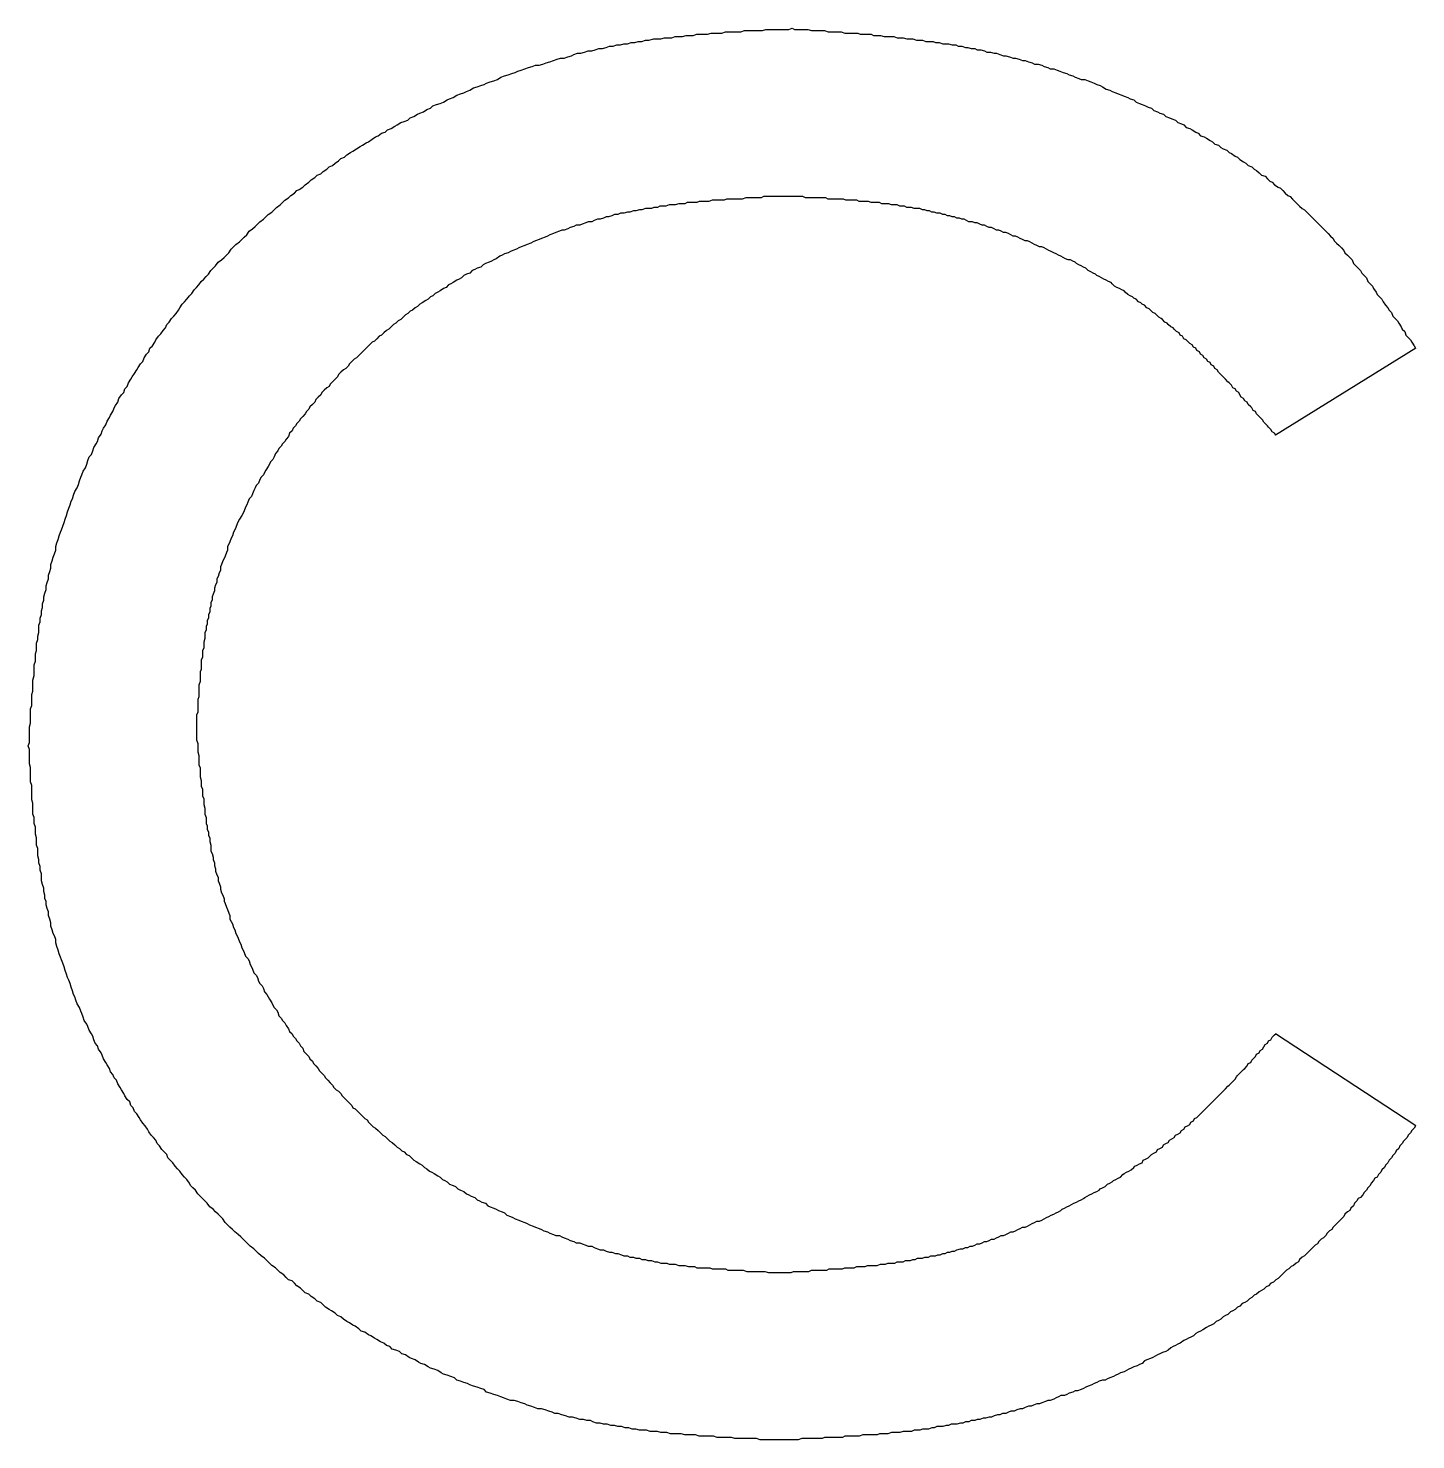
# Model space of a CAD drawing. Extents: x 50 to 797, y -88 to 551.
# Drawn here: x 158.62 to 159.782, y 537.193 to 538.375 of the extents above; entities that cross this region are included whole.
import ezdxf

# ---------------------------------------------------------------- set-up
doc = ezdxf.new("R2010")
doc.units = 0
doc.layers.get('0').update_dxf_attribs({"linetype": 'CONTINUOUS'})

msp = doc.modelspace()

# ---------------------------------------------------------------- linework, layer by layer
at = {"color": 7, "linetype": 'CONTINUOUS'}
for p, q in [((159.7823, 538.107), (159.6649, 538.0341)), ((159.6649, 537.5333), (159.7823, 537.4563))]:
    msp.add_line(p, q, dxfattribs=at)
at = {"color": 7}
for points in [[(158.62, 537.774, 0), (158.621, 537.777, 0), (158.621, 537.78, 0), (158.621, 537.784, 0), (158.621, 537.787, 0), (158.621, 537.79, 0), (158.622, 537.793, 0), (158.622, 537.796, 0), (158.622, 537.799, 0), (158.622, 537.802, 0), (158.622, 537.805, 0), (158.623, 537.808, 0), (158.623, 537.811, 0), (158.623, 537.814, 0), (158.623, 537.817, 0), (158.624, 537.82, 0), (158.624, 537.823, 0), (158.624, 537.826, 0), (158.624, 537.829, 0), (158.625, 537.833, 0), (158.625, 537.836, 0), (158.625, 537.839, 0), (158.625, 537.842, 0), (158.626, 537.845, 0), (158.626, 537.848, 0), (158.626, 537.851, 0), (158.627, 537.854, 0), (158.627, 537.857, 0), (158.627, 537.86, 0), (158.628, 537.863, 0), (158.628, 537.866, 0), (158.629, 537.869, 0), (158.629, 537.872, 0), (158.629, 537.875, 0), (158.63, 537.878, 0), (158.63, 537.881, 0), (158.631, 537.884, 0), (158.631, 537.887, 0), (158.632, 537.89, 0), (158.632, 537.893, 0), (158.633, 537.896, 0), (158.633, 537.899, 0), (158.634, 537.902, 0), (158.635, 537.905, 0), (158.635, 537.908, 0), (158.636, 537.911, 0), (158.637, 537.914, 0), (158.637, 537.917, 0), (158.638, 537.92, 0), (158.639, 537.923, 0), (158.639, 537.926, 0), (158.64, 537.929, 0), (158.641, 537.932, 0), (158.642, 537.935, 0), (158.643, 537.938, 0), (158.643, 537.941, 0), (158.644, 537.944, 0), (158.645, 537.947, 0), (158.646, 537.95, 0), (158.647, 537.953, 0), (158.648, 537.955, 0), (158.649, 537.958, 0), (158.65, 537.961, 0), (158.651, 537.964, 0), (158.652, 537.967, 0), (158.653, 537.97, 0), (158.654, 537.973, 0), (158.655, 537.976, 0), (158.656, 537.979, 0), (158.657, 537.981, 0), (158.658, 537.984, 0), (158.659, 537.987, 0), (158.661, 537.99, 0), (158.662, 537.993, 0), (158.663, 537.996, 0), (158.664, 537.999, 0), (158.665, 538.001, 0), (158.666, 538.004, 0), (158.668, 538.007, 0), (158.669, 538.01, 0), (158.67, 538.013, 0), (158.671, 538.016, 0), (158.673, 538.018, 0), (158.674, 538.021, 0), (158.675, 538.024, 0), (158.677, 538.027, 0), (158.678, 538.029, 0), (158.679, 538.032, 0), (158.681, 538.035, 0), (158.682, 538.038, 0), (158.683, 538.04, 0), (158.685, 538.043, 0), (158.686, 538.046, 0), (158.688, 538.049, 0), (158.689, 538.051, 0), (158.691, 538.054, 0), (158.692, 538.057, 0), (158.693, 538.059, 0), (158.695, 538.062, 0), (158.696, 538.065, 0), (158.698, 538.068, 0), (158.7, 538.07, 0), (158.701, 538.073, 0), (158.703, 538.075, 0), (158.704, 538.078, 0), (158.706, 538.081, 0), (158.707, 538.083, 0), (158.709, 538.086, 0), (158.711, 538.089, 0), (158.712, 538.091, 0), (158.714, 538.094, 0), (158.716, 538.096, 0), (158.717, 538.099, 0), (158.719, 538.102, 0), (158.721, 538.104, 0), (158.722, 538.107, 0), (158.724, 538.109, 0), (158.726, 538.112, 0), (158.727, 538.114, 0), (158.729, 538.117, 0), (158.731, 538.119, 0), (158.733, 538.122, 0), (158.735, 538.124, 0), (158.736, 538.127, 0), (158.738, 538.129, 0), (158.74, 538.132, 0), (158.742, 538.134, 0), (158.744, 538.136, 0), (158.746, 538.139, 0), (158.747, 538.141, 0), (158.749, 538.144, 0), (158.751, 538.146, 0), (158.753, 538.148, 0), (158.755, 538.151, 0), (158.757, 538.153, 0), (158.759, 538.156, 0), (158.761, 538.158, 0), (158.763, 538.16, 0), (158.765, 538.163, 0), (158.767, 538.165, 0), (158.769, 538.167, 0), (158.771, 538.169, 0), (158.773, 538.172, 0), (158.775, 538.174, 0), (158.777, 538.176, 0), (158.779, 538.179, 0), (158.782, 538.181, 0), (158.784, 538.183, 0), (158.786, 538.185, 0), (158.788, 538.187, 0), (158.79, 538.19, 0), (158.792, 538.192, 0), (158.794, 538.194, 0), (158.797, 538.196, 0), (158.799, 538.198, 0), (158.801, 538.2, 0), (158.803, 538.202, 0), (158.805, 538.205, 0), (158.808, 538.207, 0), (158.81, 538.209, 0), (158.812, 538.211, 0), (158.814, 538.213, 0), (158.817, 538.215, 0), (158.819, 538.217, 0), (158.821, 538.219, 0), (158.824, 538.221, 0), (158.826, 538.223, 0), (158.828, 538.225, 0), (158.831, 538.227, 0), (158.833, 538.229, 0), (158.835, 538.231, 0), (158.838, 538.233, 0), (158.84, 538.235, 0), (158.843, 538.237, 0), (158.845, 538.239, 0), (158.847, 538.24, 0), (158.85, 538.242, 0), (158.852, 538.244, 0), (158.855, 538.246, 0), (158.857, 538.248, 0), (158.86, 538.25, 0), (158.862, 538.252, 0), (158.865, 538.253, 0), (158.867, 538.255, 0), (158.87, 538.257, 0), (158.872, 538.259, 0), (158.875, 538.26, 0), (158.877, 538.262, 0), (158.88, 538.264, 0), (158.882, 538.266, 0), (158.885, 538.267, 0), (158.887, 538.269, 0), (158.89, 538.271, 0), (158.892, 538.272, 0), (158.895, 538.274, 0), (158.898, 538.276, 0), (158.9, 538.277, 0), (158.903, 538.279, 0), (158.905, 538.28, 0), (158.908, 538.282, 0), (158.911, 538.284, 0), (158.913, 538.285, 0), (158.916, 538.287, 0), (158.919, 538.288, 0), (158.921, 538.29, 0), (158.924, 538.291, 0), (158.927, 538.293, 0), (158.929, 538.294, 0), (158.932, 538.296, 0), (158.935, 538.297, 0), (158.938, 538.298, 0), (158.94, 538.3, 0), (158.943, 538.301, 0), (158.946, 538.303, 0), (158.948, 538.304, 0), (158.951, 538.305, 0), (158.954, 538.307, 0), (158.957, 538.308, 0), (158.959, 538.31, 0), (158.962, 538.311, 0), (158.965, 538.312, 0), (158.968, 538.313, 0), (158.971, 538.315, 0), (158.973, 538.316, 0), (158.976, 538.317, 0), (158.979, 538.319, 0), (158.982, 538.32, 0), (158.985, 538.321, 0), (158.987, 538.322, 0), (158.99, 538.323, 0), (158.993, 538.325, 0), (158.996, 538.326, 0), (158.999, 538.327, 0), (159.002, 538.328, 0), (159.004, 538.329, 0), (159.007, 538.33, 0), (159.01, 538.331, 0), (159.013, 538.332, 0), (159.016, 538.334, 0), (159.019, 538.335, 0), (159.022, 538.336, 0), (159.025, 538.337, 0), (159.028, 538.338, 0), (159.03, 538.339, 0), (159.033, 538.34, 0), (159.036, 538.341, 0), (159.039, 538.342, 0), (159.042, 538.343, 0), (159.045, 538.344, 0), (159.048, 538.344, 0), (159.051, 538.345, 0), (159.054, 538.346, 0), (159.057, 538.347, 0), (159.06, 538.348, 0), (159.063, 538.349, 0), (159.066, 538.35, 0), (159.069, 538.35, 0), (159.072, 538.351, 0), (159.075, 538.352, 0), (159.077, 538.353, 0), (159.08, 538.354, 0), (159.083, 538.354, 0), (159.086, 538.355, 0), (159.089, 538.356, 0), (159.092, 538.356, 0), (159.095, 538.357, 0), (159.098, 538.358, 0), (159.101, 538.358, 0), (159.104, 538.359, 0), (159.107, 538.36, 0), (159.11, 538.36, 0), (159.113, 538.361, 0), (159.116, 538.361, 0), (159.119, 538.362, 0), (159.122, 538.362, 0), (159.125, 538.363, 0), (159.128, 538.363, 0), (159.131, 538.364, 0), (159.134, 538.364, 0), (159.137, 538.365, 0), (159.14, 538.365, 0), (159.144, 538.366, 0), (159.147, 538.366, 0), (159.15, 538.366, 0), (159.153, 538.367, 0), (159.156, 538.367, 0), (159.159, 538.367, 0), (159.162, 538.368, 0), (159.165, 538.368, 0), (159.168, 538.368, 0), (159.171, 538.369, 0), (159.174, 538.369, 0), (159.177, 538.369, 0), (159.18, 538.37, 0), (159.183, 538.37, 0), (159.186, 538.37, 0), (159.189, 538.37, 0), (159.192, 538.371, 0), (159.195, 538.371, 0), (159.198, 538.371, 0), (159.201, 538.371, 0), (159.204, 538.372, 0), (159.207, 538.372, 0), (159.211, 538.372, 0), (159.214, 538.372, 0), (159.217, 538.372, 0), (159.22, 538.373, 0), (159.223, 538.373, 0), (159.226, 538.373, 0), (159.229, 538.373, 0), (159.232, 538.373, 0), (159.235, 538.373, 0), (159.238, 538.374, 0), (159.241, 538.374, 0), (159.244, 538.374, 0), (159.247, 538.374, 0), (159.25, 538.374, 0), (159.253, 538.374, 0), (159.257, 538.374, 0), (159.26, 538.375, 0)], [(159.26, 538.375, 0), (159.262, 538.374, 0), (159.265, 538.374, 0), (159.268, 538.374, 0), (159.271, 538.374, 0), (159.273, 538.374, 0), (159.276, 538.373, 0), (159.279, 538.373, 0), (159.282, 538.373, 0), (159.284, 538.373, 0), (159.287, 538.373, 0), (159.29, 538.372, 0), (159.293, 538.372, 0), (159.295, 538.372, 0), (159.298, 538.372, 0), (159.301, 538.372, 0), (159.304, 538.371, 0), (159.306, 538.371, 0), (159.309, 538.371, 0), (159.312, 538.371, 0), (159.315, 538.371, 0), (159.317, 538.37, 0), (159.32, 538.37, 0), (159.323, 538.37, 0), (159.326, 538.37, 0), (159.328, 538.369, 0), (159.331, 538.369, 0), (159.334, 538.369, 0), (159.337, 538.368, 0), (159.339, 538.368, 0), (159.342, 538.368, 0), (159.345, 538.368, 0), (159.348, 538.367, 0), (159.35, 538.367, 0), (159.353, 538.367, 0), (159.356, 538.366, 0), (159.358, 538.366, 0), (159.361, 538.366, 0), (159.364, 538.365, 0), (159.367, 538.365, 0), (159.369, 538.365, 0), (159.372, 538.364, 0), (159.375, 538.364, 0), (159.378, 538.364, 0), (159.38, 538.363, 0), (159.383, 538.363, 0), (159.386, 538.362, 0), (159.388, 538.362, 0), (159.391, 538.362, 0), (159.394, 538.361, 0), (159.397, 538.361, 0), (159.399, 538.36, 0), (159.402, 538.36, 0), (159.405, 538.359, 0), (159.407, 538.359, 0), (159.41, 538.358, 0), (159.413, 538.358, 0), (159.415, 538.357, 0), (159.418, 538.357, 0), (159.421, 538.356, 0), (159.423, 538.355, 0), (159.426, 538.355, 0), (159.429, 538.354, 0), (159.431, 538.354, 0), (159.434, 538.353, 0), (159.437, 538.352, 0), (159.439, 538.352, 0), (159.442, 538.351, 0), (159.445, 538.35, 0), (159.447, 538.35, 0), (159.45, 538.349, 0), (159.453, 538.348, 0), (159.455, 538.348, 0), (159.458, 538.347, 0), (159.461, 538.346, 0), (159.463, 538.345, 0), (159.466, 538.345, 0), (159.469, 538.344, 0), (159.471, 538.343, 0), (159.474, 538.342, 0), (159.476, 538.341, 0), (159.479, 538.341, 0), (159.482, 538.34, 0), (159.484, 538.339, 0), (159.487, 538.338, 0), (159.49, 538.337, 0), (159.492, 538.336, 0), (159.495, 538.335, 0), (159.497, 538.334, 0), (159.5, 538.333, 0), (159.502, 538.332, 0), (159.505, 538.332, 0), (159.508, 538.331, 0), (159.51, 538.33, 0), (159.513, 538.329, 0), (159.515, 538.328, 0), (159.518, 538.327, 0), (159.52, 538.326, 0), (159.523, 538.324, 0), (159.526, 538.323, 0), (159.528, 538.322, 0), (159.531, 538.321, 0), (159.533, 538.32, 0), (159.536, 538.319, 0), (159.538, 538.318, 0), (159.541, 538.317, 0), (159.543, 538.316, 0), (159.546, 538.315, 0), (159.548, 538.313, 0), (159.551, 538.312, 0), (159.553, 538.311, 0), (159.556, 538.31, 0), (159.558, 538.309, 0), (159.561, 538.308, 0), (159.563, 538.306, 0), (159.566, 538.305, 0), (159.568, 538.304, 0), (159.571, 538.303, 0), (159.573, 538.301, 0), (159.576, 538.3, 0), (159.578, 538.299, 0), (159.581, 538.298, 0), (159.583, 538.296, 0), (159.586, 538.295, 0), (159.588, 538.294, 0), (159.59, 538.292, 0), (159.593, 538.291, 0), (159.595, 538.29, 0), (159.598, 538.288, 0), (159.6, 538.287, 0), (159.602, 538.285, 0), (159.605, 538.284, 0), (159.607, 538.283, 0), (159.61, 538.281, 0), (159.612, 538.28, 0), (159.614, 538.278, 0), (159.617, 538.277, 0), (159.619, 538.275, 0), (159.621, 538.274, 0), (159.624, 538.273, 0), (159.626, 538.271, 0), (159.628, 538.27, 0), (159.631, 538.268, 0), (159.633, 538.267, 0), (159.635, 538.265, 0), (159.638, 538.263, 0), (159.64, 538.262, 0), (159.642, 538.26, 0), (159.645, 538.259, 0), (159.647, 538.257, 0), (159.649, 538.256, 0), (159.651, 538.254, 0), (159.653, 538.252, 0), (159.656, 538.251, 0), (159.658, 538.249, 0), (159.66, 538.247, 0), (159.662, 538.246, 0), (159.664, 538.244, 0), (159.667, 538.242, 0), (159.669, 538.241, 0), (159.671, 538.239, 0), (159.673, 538.237, 0), (159.675, 538.235, 0), (159.677, 538.234, 0), (159.679, 538.232, 0), (159.681, 538.23, 0), (159.683, 538.228, 0), (159.685, 538.226, 0), (159.687, 538.224, 0), (159.689, 538.223, 0), (159.691, 538.221, 0), (159.693, 538.219, 0), (159.695, 538.217, 0), (159.697, 538.215, 0), (159.699, 538.213, 0), (159.701, 538.211, 0), (159.703, 538.209, 0), (159.705, 538.207, 0), (159.707, 538.205, 0), (159.709, 538.203, 0), (159.711, 538.201, 0), (159.713, 538.199, 0), (159.714, 538.197, 0), (159.716, 538.195, 0), (159.718, 538.193, 0), (159.72, 538.191, 0), (159.722, 538.189, 0), (159.723, 538.187, 0), (159.725, 538.185, 0), (159.727, 538.183, 0), (159.729, 538.181, 0), (159.73, 538.178, 0), (159.732, 538.176, 0), (159.734, 538.174, 0), (159.736, 538.172, 0), (159.737, 538.17, 0), (159.739, 538.168, 0), (159.741, 538.166, 0), (159.742, 538.163, 0), (159.744, 538.161, 0), (159.746, 538.159, 0), (159.747, 538.157, 0), (159.749, 538.154, 0), (159.75, 538.152, 0), (159.752, 538.15, 0), (159.754, 538.148, 0), (159.755, 538.146, 0), (159.757, 538.143, 0), (159.759, 538.141, 0), (159.76, 538.139, 0), (159.762, 538.137, 0), (159.763, 538.134, 0), (159.765, 538.132, 0), (159.767, 538.13, 0), (159.768, 538.128, 0), (159.77, 538.125, 0), (159.771, 538.123, 0), (159.773, 538.121, 0), (159.774, 538.118, 0), (159.776, 538.116, 0), (159.778, 538.114, 0), (159.779, 538.112, 0), (159.781, 538.109, 0), (159.782, 538.107, 0)], [(159.249, 538.234, 0), (159.247, 538.234, 0), (159.244, 538.234, 0), (159.242, 538.234, 0), (159.239, 538.234, 0), (159.236, 538.234, 0), (159.234, 538.233, 0), (159.231, 538.233, 0), (159.229, 538.233, 0), (159.226, 538.233, 0), (159.223, 538.233, 0), (159.221, 538.233, 0), (159.218, 538.232, 0), (159.216, 538.232, 0), (159.213, 538.232, 0), (159.211, 538.232, 0), (159.208, 538.232, 0), (159.205, 538.232, 0), (159.203, 538.231, 0), (159.2, 538.231, 0), (159.198, 538.231, 0), (159.195, 538.231, 0), (159.193, 538.231, 0), (159.19, 538.23, 0), (159.188, 538.23, 0), (159.185, 538.23, 0), (159.182, 538.23, 0), (159.18, 538.229, 0), (159.177, 538.229, 0), (159.175, 538.229, 0), (159.172, 538.229, 0), (159.17, 538.228, 0), (159.167, 538.228, 0), (159.165, 538.228, 0), (159.162, 538.227, 0), (159.159, 538.227, 0), (159.157, 538.227, 0), (159.154, 538.226, 0), (159.152, 538.226, 0), (159.149, 538.226, 0), (159.147, 538.225, 0), (159.144, 538.225, 0), (159.142, 538.224, 0), (159.139, 538.224, 0), (159.137, 538.224, 0), (159.134, 538.223, 0), (159.132, 538.223, 0), (159.129, 538.222, 0), (159.127, 538.222, 0), (159.124, 538.221, 0), (159.122, 538.221, 0), (159.119, 538.22, 0), (159.116, 538.22, 0), (159.114, 538.219, 0), (159.111, 538.219, 0), (159.109, 538.218, 0), (159.106, 538.217, 0), (159.104, 538.217, 0), (159.102, 538.216, 0), (159.099, 538.215, 0), (159.097, 538.215, 0), (159.094, 538.214, 0), (159.092, 538.213, 0), (159.089, 538.213, 0), (159.087, 538.212, 0), (159.084, 538.211, 0), (159.082, 538.21, 0), (159.079, 538.21, 0), (159.077, 538.209, 0), (159.074, 538.208, 0), (159.072, 538.207, 0), (159.069, 538.206, 0), (159.067, 538.206, 0), (159.065, 538.205, 0), (159.062, 538.204, 0), (159.06, 538.203, 0), (159.057, 538.202, 0), (159.055, 538.201, 0), (159.053, 538.2, 0), (159.05, 538.199, 0), (159.048, 538.198, 0), (159.045, 538.197, 0), (159.043, 538.196, 0), (159.041, 538.195, 0), (159.038, 538.194, 0), (159.036, 538.193, 0), (159.033, 538.192, 0), (159.031, 538.191, 0), (159.029, 538.19, 0), (159.026, 538.189, 0), (159.024, 538.188, 0), (159.022, 538.187, 0), (159.019, 538.186, 0), (159.017, 538.185, 0), (159.015, 538.184, 0), (159.012, 538.182, 0), (159.01, 538.181, 0), (159.008, 538.18, 0), (159.006, 538.179, 0), (159.003, 538.178, 0), (159.001, 538.177, 0), (158.999, 538.175, 0), (158.996, 538.174, 0), (158.994, 538.173, 0), (158.992, 538.172, 0), (158.99, 538.17, 0), (158.987, 538.169, 0), (158.985, 538.168, 0), (158.983, 538.166, 0), (158.981, 538.165, 0), (158.979, 538.164, 0), (158.976, 538.162, 0), (158.974, 538.161, 0), (158.972, 538.16, 0), (158.97, 538.158, 0), (158.968, 538.157, 0), (158.965, 538.155, 0), (158.963, 538.154, 0), (158.961, 538.153, 0), (158.959, 538.151, 0), (158.957, 538.15, 0), (158.955, 538.148, 0), (158.953, 538.147, 0), (158.95, 538.145, 0), (158.948, 538.144, 0), (158.946, 538.142, 0), (158.944, 538.141, 0), (158.942, 538.139, 0), (158.94, 538.138, 0), (158.938, 538.136, 0), (158.936, 538.135, 0), (158.934, 538.133, 0), (158.932, 538.131, 0), (158.93, 538.13, 0), (158.928, 538.128, 0), (158.926, 538.127, 0), (158.924, 538.125, 0), (158.922, 538.123, 0), (158.92, 538.122, 0), (158.918, 538.12, 0), (158.916, 538.118, 0), (158.914, 538.117, 0), (158.912, 538.115, 0), (158.91, 538.113, 0), (158.908, 538.112, 0), (158.906, 538.11, 0), (158.904, 538.108, 0), (158.902, 538.106, 0), (158.901, 538.105, 0), (158.899, 538.103, 0), (158.897, 538.101, 0), (158.895, 538.099, 0), (158.893, 538.098, 0), (158.891, 538.096, 0), (158.889, 538.094, 0), (158.888, 538.092, 0), (158.886, 538.09, 0), (158.884, 538.089, 0), (158.882, 538.087, 0), (158.88, 538.085, 0), (158.879, 538.083, 0), (158.877, 538.081, 0), (158.875, 538.079, 0), (158.873, 538.077, 0), (158.872, 538.075, 0), (158.87, 538.074, 0), (158.868, 538.072, 0), (158.866, 538.07, 0), (158.865, 538.068, 0), (158.863, 538.066, 0), (158.861, 538.064, 0), (158.86, 538.062, 0), (158.858, 538.06, 0), (158.856, 538.058, 0), (158.855, 538.056, 0), (158.853, 538.054, 0), (158.852, 538.052, 0), (158.85, 538.05, 0), (158.848, 538.048, 0), (158.847, 538.046, 0), (158.845, 538.044, 0), (158.844, 538.042, 0), (158.842, 538.04, 0), (158.841, 538.038, 0), (158.839, 538.036, 0), (158.838, 538.033, 0), (158.836, 538.031, 0), (158.835, 538.029, 0), (158.833, 538.027, 0), (158.832, 538.025, 0), (158.83, 538.023, 0), (158.829, 538.021, 0), (158.827, 538.019, 0), (158.826, 538.016, 0), (158.825, 538.014, 0), (158.823, 538.012, 0), (158.822, 538.01, 0), (158.821, 538.008, 0), (158.819, 538.005, 0), (158.818, 538.003, 0), (158.817, 538.001, 0), (158.815, 537.999, 0), (158.814, 537.997, 0), (158.813, 537.994, 0), (158.811, 537.992, 0), (158.81, 537.99, 0), (158.809, 537.988, 0), (158.808, 537.985, 0), (158.807, 537.983, 0), (158.805, 537.981, 0), (158.804, 537.978, 0), (158.803, 537.976, 0), (158.802, 537.974, 0), (158.801, 537.971, 0), (158.8, 537.969, 0), (158.799, 537.967, 0), (158.797, 537.964, 0), (158.796, 537.962, 0), (158.795, 537.96, 0), (158.794, 537.957, 0), (158.793, 537.955, 0), (158.792, 537.953, 0), (158.791, 537.95, 0), (158.79, 537.948, 0), (158.789, 537.945, 0), (158.788, 537.943, 0), (158.787, 537.941, 0), (158.787, 537.938, 0), (158.786, 537.936, 0), (158.785, 537.933, 0), (158.784, 537.931, 0), (158.783, 537.929, 0), (158.782, 537.926, 0), (158.781, 537.924, 0), (158.781, 537.921, 0), (158.78, 537.919, 0), (158.779, 537.916, 0), (158.778, 537.914, 0), (158.778, 537.911, 0), (158.777, 537.909, 0), (158.776, 537.906, 0), (158.776, 537.904, 0), (158.775, 537.901, 0), (158.774, 537.899, 0), (158.774, 537.896, 0), (158.773, 537.894, 0), (158.773, 537.891, 0), (158.772, 537.889, 0), (158.772, 537.886, 0), (158.771, 537.884, 0), (158.771, 537.881, 0), (158.77, 537.879, 0), (158.77, 537.876, 0), (158.769, 537.874, 0), (158.769, 537.871, 0), (158.768, 537.869, 0), (158.768, 537.866, 0), (158.768, 537.864, 0), (158.767, 537.861, 0), (158.767, 537.859, 0), (158.767, 537.856, 0), (158.766, 537.854, 0), (158.766, 537.851, 0), (158.766, 537.848, 0), (158.765, 537.846, 0), (158.765, 537.843, 0), (158.765, 537.841, 0), (158.765, 537.838, 0), (158.764, 537.836, 0), (158.764, 537.833, 0), (158.764, 537.831, 0), (158.764, 537.828, 0), (158.763, 537.825, 0), (158.763, 537.823, 0), (158.763, 537.82, 0), (158.763, 537.818, 0), (158.763, 537.815, 0), (158.762, 537.813, 0), (158.762, 537.81, 0), (158.762, 537.807, 0), (158.762, 537.805, 0), (158.762, 537.802, 0), (158.761, 537.8, 0), (158.761, 537.797, 0), (158.761, 537.795, 0), (158.761, 537.792, 0), (158.761, 537.789, 0), (158.761, 537.787, 0)], [(159.665, 538.034, 0), (159.664, 538.036, 0), (159.662, 538.037, 0), (159.661, 538.039, 0), (159.659, 538.041, 0), (159.658, 538.042, 0), (159.656, 538.044, 0), (159.655, 538.045, 0), (159.654, 538.047, 0), (159.652, 538.049, 0), (159.651, 538.05, 0), (159.649, 538.052, 0), (159.648, 538.054, 0), (159.646, 538.055, 0), (159.645, 538.057, 0), (159.644, 538.058, 0), (159.642, 538.06, 0), (159.641, 538.062, 0), (159.639, 538.063, 0), (159.638, 538.065, 0), (159.636, 538.066, 0), (159.635, 538.068, 0), (159.634, 538.07, 0), (159.632, 538.071, 0), (159.631, 538.073, 0), (159.629, 538.074, 0), (159.628, 538.076, 0), (159.626, 538.078, 0), (159.625, 538.079, 0), (159.623, 538.081, 0), (159.622, 538.082, 0), (159.62, 538.084, 0), (159.619, 538.085, 0), (159.617, 538.087, 0), (159.616, 538.089, 0), (159.614, 538.09, 0), (159.613, 538.092, 0), (159.611, 538.093, 0), (159.61, 538.095, 0), (159.608, 538.096, 0), (159.607, 538.098, 0), (159.605, 538.099, 0), (159.604, 538.101, 0), (159.602, 538.102, 0), (159.601, 538.104, 0), (159.599, 538.105, 0), (159.598, 538.107, 0), (159.596, 538.108, 0), (159.595, 538.11, 0), (159.593, 538.111, 0), (159.591, 538.113, 0), (159.59, 538.114, 0), (159.588, 538.115, 0), (159.587, 538.117, 0), (159.585, 538.118, 0), (159.584, 538.12, 0), (159.582, 538.121, 0), (159.58, 538.123, 0), (159.579, 538.124, 0), (159.577, 538.125, 0), (159.575, 538.127, 0), (159.574, 538.128, 0), (159.572, 538.129, 0), (159.57, 538.131, 0), (159.569, 538.132, 0), (159.567, 538.133, 0), (159.565, 538.135, 0), (159.564, 538.136, 0), (159.562, 538.137, 0), (159.56, 538.139, 0), (159.559, 538.14, 0), (159.557, 538.141, 0), (159.555, 538.143, 0), (159.553, 538.144, 0), (159.552, 538.145, 0), (159.55, 538.146, 0), (159.548, 538.148, 0), (159.546, 538.149, 0), (159.545, 538.15, 0), (159.543, 538.151, 0), (159.541, 538.152, 0), (159.539, 538.154, 0), (159.538, 538.155, 0), (159.536, 538.156, 0), (159.534, 538.157, 0), (159.532, 538.158, 0), (159.53, 538.159, 0), (159.528, 538.161, 0), (159.527, 538.162, 0), (159.525, 538.163, 0), (159.523, 538.164, 0), (159.521, 538.165, 0), (159.519, 538.166, 0), (159.517, 538.167, 0), (159.515, 538.168, 0), (159.514, 538.169, 0), (159.512, 538.17, 0), (159.51, 538.171, 0), (159.508, 538.172, 0), (159.506, 538.174, 0), (159.504, 538.175, 0), (159.502, 538.176, 0), (159.5, 538.177, 0), (159.498, 538.178, 0), (159.497, 538.179, 0), (159.495, 538.18, 0), (159.493, 538.181, 0), (159.491, 538.181, 0), (159.489, 538.182, 0), (159.487, 538.183, 0), (159.485, 538.184, 0), (159.483, 538.185, 0), (159.481, 538.186, 0), (159.479, 538.187, 0), (159.477, 538.188, 0), (159.475, 538.189, 0), (159.473, 538.19, 0), (159.471, 538.191, 0), (159.469, 538.192, 0), (159.467, 538.192, 0), (159.465, 538.193, 0), (159.463, 538.194, 0), (159.461, 538.195, 0), (159.459, 538.196, 0), (159.457, 538.197, 0), (159.455, 538.197, 0), (159.453, 538.198, 0), (159.451, 538.199, 0), (159.449, 538.2, 0), (159.447, 538.201, 0), (159.445, 538.201, 0), (159.443, 538.202, 0), (159.441, 538.203, 0), (159.439, 538.204, 0), (159.437, 538.204, 0), (159.435, 538.205, 0), (159.433, 538.206, 0), (159.431, 538.206, 0), (159.429, 538.207, 0), (159.427, 538.208, 0), (159.425, 538.208, 0), (159.423, 538.209, 0), (159.421, 538.21, 0), (159.419, 538.21, 0), (159.417, 538.211, 0), (159.415, 538.212, 0), (159.413, 538.212, 0), (159.411, 538.213, 0), (159.408, 538.213, 0), (159.406, 538.214, 0), (159.404, 538.215, 0), (159.402, 538.215, 0), (159.4, 538.216, 0), (159.398, 538.216, 0), (159.396, 538.217, 0), (159.394, 538.217, 0), (159.392, 538.218, 0), (159.39, 538.218, 0), (159.388, 538.219, 0), (159.386, 538.219, 0), (159.384, 538.22, 0), (159.381, 538.22, 0), (159.379, 538.221, 0), (159.377, 538.221, 0), (159.375, 538.222, 0), (159.373, 538.222, 0), (159.371, 538.223, 0), (159.369, 538.223, 0), (159.367, 538.224, 0), (159.365, 538.224, 0), (159.362, 538.224, 0), (159.36, 538.225, 0), (159.358, 538.225, 0), (159.356, 538.225, 0), (159.354, 538.226, 0), (159.352, 538.226, 0), (159.35, 538.226, 0), (159.348, 538.227, 0), (159.346, 538.227, 0), (159.343, 538.227, 0), (159.341, 538.228, 0), (159.339, 538.228, 0), (159.337, 538.228, 0), (159.335, 538.228, 0), (159.333, 538.229, 0), (159.331, 538.229, 0), (159.329, 538.229, 0), (159.326, 538.229, 0), (159.324, 538.23, 0), (159.322, 538.23, 0), (159.32, 538.23, 0), (159.318, 538.23, 0), (159.316, 538.23, 0), (159.314, 538.231, 0), (159.311, 538.231, 0), (159.309, 538.231, 0), (159.307, 538.231, 0), (159.305, 538.231, 0), (159.303, 538.232, 0), (159.301, 538.232, 0), (159.299, 538.232, 0), (159.297, 538.232, 0), (159.294, 538.232, 0), (159.292, 538.232, 0), (159.29, 538.232, 0), (159.288, 538.233, 0), (159.286, 538.233, 0), (159.284, 538.233, 0), (159.281, 538.233, 0), (159.279, 538.233, 0), (159.277, 538.233, 0), (159.275, 538.233, 0), (159.273, 538.233, 0), (159.271, 538.233, 0), (159.269, 538.234, 0), (159.266, 538.234, 0), (159.264, 538.234, 0), (159.262, 538.234, 0), (159.26, 538.234, 0), (159.258, 538.234, 0), (159.256, 538.234, 0), (159.254, 538.234, 0), (159.251, 538.234, 0), (159.249, 538.234, 0)], [(158.761, 537.787, 0), (158.761, 537.784, 0), (158.761, 537.782, 0), (158.761, 537.779, 0), (158.762, 537.776, 0), (158.762, 537.774, 0), (158.762, 537.771, 0), (158.762, 537.769, 0), (158.763, 537.766, 0), (158.763, 537.763, 0), (158.763, 537.761, 0), (158.763, 537.758, 0), (158.764, 537.756, 0), (158.764, 537.753, 0), (158.764, 537.75, 0), (158.764, 537.748, 0), (158.765, 537.745, 0), (158.765, 537.743, 0), (158.765, 537.74, 0), (158.766, 537.738, 0), (158.766, 537.735, 0), (158.766, 537.732, 0), (158.767, 537.73, 0), (158.767, 537.727, 0), (158.767, 537.725, 0), (158.768, 537.722, 0), (158.768, 537.72, 0), (158.768, 537.717, 0), (158.769, 537.714, 0), (158.769, 537.712, 0), (158.769, 537.709, 0), (158.77, 537.707, 0), (158.77, 537.704, 0), (158.771, 537.702, 0), (158.771, 537.699, 0), (158.772, 537.697, 0), (158.772, 537.694, 0), (158.773, 537.691, 0), (158.773, 537.689, 0), (158.773, 537.686, 0), (158.774, 537.684, 0), (158.775, 537.681, 0), (158.775, 537.679, 0), (158.776, 537.676, 0), (158.776, 537.674, 0), (158.777, 537.671, 0), (158.777, 537.669, 0), (158.778, 537.666, 0), (158.779, 537.664, 0), (158.779, 537.661, 0), (158.78, 537.659, 0), (158.781, 537.656, 0), (158.781, 537.654, 0), (158.782, 537.651, 0), (158.783, 537.649, 0), (158.784, 537.646, 0), (158.784, 537.644, 0), (158.785, 537.642, 0), (158.786, 537.639, 0), (158.787, 537.637, 0), (158.788, 537.634, 0), (158.789, 537.632, 0), (158.789, 537.629, 0), (158.79, 537.627, 0), (158.791, 537.625, 0), (158.792, 537.622, 0), (158.793, 537.62, 0), (158.794, 537.617, 0), (158.795, 537.615, 0), (158.796, 537.613, 0), (158.797, 537.61, 0), (158.798, 537.608, 0), (158.799, 537.605, 0), (158.8, 537.603, 0), (158.801, 537.601, 0), (158.802, 537.598, 0), (158.804, 537.596, 0), (158.805, 537.594, 0), (158.806, 537.591, 0), (158.807, 537.589, 0), (158.808, 537.587, 0), (158.809, 537.584, 0), (158.811, 537.582, 0), (158.812, 537.58, 0), (158.813, 537.577, 0), (158.814, 537.575, 0), (158.816, 537.573, 0), (158.817, 537.571, 0), (158.818, 537.568, 0), (158.82, 537.566, 0), (158.821, 537.564, 0), (158.822, 537.562, 0), (158.824, 537.559, 0), (158.825, 537.557, 0), (158.826, 537.555, 0), (158.828, 537.553, 0), (158.829, 537.551, 0), (158.83, 537.548, 0), (158.832, 537.546, 0), (158.833, 537.544, 0), (158.835, 537.542, 0), (158.836, 537.54, 0), (158.838, 537.537, 0), (158.839, 537.535, 0), (158.841, 537.533, 0), (158.842, 537.531, 0), (158.844, 537.529, 0), (158.845, 537.527, 0), (158.847, 537.525, 0), (158.848, 537.523, 0), (158.85, 537.521, 0), (158.851, 537.518, 0), (158.853, 537.516, 0), (158.855, 537.514, 0), (158.856, 537.512, 0), (158.858, 537.51, 0), (158.859, 537.508, 0), (158.861, 537.506, 0), (158.863, 537.504, 0), (158.864, 537.502, 0), (158.866, 537.5, 0), (158.868, 537.498, 0), (158.869, 537.496, 0), (158.871, 537.494, 0), (158.873, 537.492, 0), (158.875, 537.49, 0), (158.876, 537.488, 0), (158.878, 537.486, 0), (158.88, 537.485, 0), (158.882, 537.483, 0), (158.883, 537.481, 0), (158.885, 537.479, 0), (158.887, 537.477, 0), (158.889, 537.475, 0), (158.891, 537.473, 0), (158.892, 537.471, 0), (158.894, 537.47, 0), (158.896, 537.468, 0), (158.898, 537.466, 0), (158.9, 537.464, 0), (158.902, 537.462, 0), (158.904, 537.461, 0), (158.905, 537.459, 0), (158.907, 537.457, 0), (158.909, 537.455, 0), (158.911, 537.454, 0), (158.913, 537.452, 0), (158.915, 537.45, 0), (158.917, 537.448, 0), (158.919, 537.447, 0), (158.921, 537.445, 0), (158.923, 537.443, 0), (158.925, 537.442, 0), (158.927, 537.44, 0), (158.929, 537.438, 0), (158.931, 537.437, 0), (158.933, 537.435, 0), (158.935, 537.434, 0), (158.937, 537.432, 0), (158.939, 537.431, 0), (158.941, 537.429, 0), (158.943, 537.427, 0), (158.945, 537.426, 0), (158.948, 537.424, 0), (158.95, 537.423, 0), (158.952, 537.421, 0), (158.954, 537.42, 0), (158.956, 537.418, 0), (158.958, 537.417, 0), (158.96, 537.416, 0), (158.963, 537.414, 0), (158.965, 537.413, 0), (158.967, 537.411, 0), (158.969, 537.41, 0), (158.971, 537.409, 0), (158.973, 537.407, 0), (158.976, 537.406, 0), (158.978, 537.405, 0), (158.98, 537.403, 0), (158.982, 537.402, 0), (158.985, 537.401, 0), (158.987, 537.399, 0), (158.989, 537.398, 0), (158.991, 537.397, 0), (158.994, 537.396, 0), (158.996, 537.394, 0), (158.998, 537.393, 0), (159, 537.392, 0), (159.003, 537.391, 0), (159.005, 537.389, 0), (159.007, 537.388, 0), (159.01, 537.387, 0), (159.012, 537.386, 0), (159.014, 537.385, 0), (159.017, 537.384, 0), (159.019, 537.383, 0), (159.021, 537.381, 0), (159.024, 537.38, 0), (159.026, 537.379, 0), (159.028, 537.378, 0), (159.031, 537.377, 0), (159.033, 537.376, 0), (159.036, 537.375, 0), (159.038, 537.374, 0), (159.04, 537.373, 0), (159.043, 537.372, 0), (159.045, 537.371, 0), (159.048, 537.37, 0), (159.05, 537.369, 0), (159.052, 537.368, 0), (159.055, 537.367, 0), (159.057, 537.366, 0), (159.06, 537.365, 0), (159.062, 537.364, 0), (159.065, 537.364, 0), (159.067, 537.363, 0), (159.069, 537.362, 0), (159.072, 537.361, 0), (159.074, 537.36, 0), (159.077, 537.359, 0), (159.079, 537.358, 0), (159.082, 537.358, 0), (159.084, 537.357, 0), (159.087, 537.356, 0), (159.089, 537.355, 0), (159.092, 537.355, 0), (159.094, 537.354, 0), (159.097, 537.353, 0), (159.099, 537.352, 0), (159.102, 537.352, 0), (159.104, 537.351, 0), (159.107, 537.35, 0), (159.109, 537.35, 0), (159.112, 537.349, 0), (159.114, 537.349, 0), (159.117, 537.348, 0), (159.119, 537.347, 0), (159.122, 537.347, 0), (159.124, 537.346, 0), (159.127, 537.346, 0), (159.129, 537.345, 0), (159.132, 537.345, 0), (159.134, 537.344, 0), (159.137, 537.344, 0), (159.139, 537.343, 0), (159.142, 537.343, 0), (159.145, 537.342, 0), (159.147, 537.342, 0), (159.15, 537.341, 0), (159.152, 537.341, 0), (159.155, 537.341, 0), (159.157, 537.34, 0), (159.16, 537.34, 0), (159.162, 537.34, 0), (159.165, 537.339, 0), (159.168, 537.339, 0), (159.17, 537.339, 0), (159.173, 537.338, 0), (159.175, 537.338, 0), (159.178, 537.338, 0), (159.18, 537.337, 0), (159.183, 537.337, 0), (159.186, 537.337, 0), (159.188, 537.337, 0), (159.191, 537.337, 0), (159.193, 537.336, 0), (159.196, 537.336, 0), (159.198, 537.336, 0), (159.201, 537.336, 0), (159.204, 537.336, 0), (159.206, 537.335, 0), (159.209, 537.335, 0), (159.211, 537.335, 0), (159.214, 537.335, 0), (159.217, 537.335, 0), (159.219, 537.335, 0), (159.222, 537.334, 0), (159.224, 537.334, 0), (159.227, 537.334, 0), (159.229, 537.334, 0), (159.232, 537.334, 0), (159.235, 537.334, 0), (159.237, 537.334, 0), (159.24, 537.333, 0), (159.242, 537.333, 0), (159.245, 537.333, 0), (159.248, 537.333, 0), (159.25, 537.333, 0)], [(159.248, 537.193, 0), (159.245, 537.193, 0), (159.242, 537.193, 0), (159.239, 537.193, 0), (159.236, 537.193, 0), (159.233, 537.193, 0), (159.23, 537.194, 0), (159.227, 537.194, 0), (159.224, 537.194, 0), (159.221, 537.194, 0), (159.218, 537.194, 0), (159.215, 537.194, 0), (159.212, 537.194, 0), (159.209, 537.195, 0), (159.206, 537.195, 0), (159.203, 537.195, 0), (159.2, 537.195, 0), (159.197, 537.195, 0), (159.194, 537.196, 0), (159.191, 537.196, 0), (159.188, 537.196, 0), (159.185, 537.196, 0), (159.182, 537.196, 0), (159.179, 537.197, 0), (159.176, 537.197, 0), (159.173, 537.197, 0), (159.17, 537.197, 0), (159.167, 537.198, 0), (159.164, 537.198, 0), (159.161, 537.198, 0), (159.158, 537.198, 0), (159.155, 537.199, 0), (159.153, 537.199, 0), (159.15, 537.199, 0), (159.147, 537.2, 0), (159.144, 537.2, 0), (159.141, 537.2, 0), (159.138, 537.201, 0), (159.135, 537.201, 0), (159.132, 537.201, 0), (159.129, 537.202, 0), (159.126, 537.202, 0), (159.123, 537.203, 0), (159.12, 537.203, 0), (159.117, 537.204, 0), (159.114, 537.204, 0), (159.111, 537.205, 0), (159.108, 537.205, 0), (159.105, 537.206, 0), (159.102, 537.206, 0), (159.099, 537.207, 0), (159.096, 537.207, 0), (159.093, 537.208, 0), (159.091, 537.209, 0), (159.088, 537.209, 0), (159.085, 537.21, 0), (159.082, 537.21, 0), (159.079, 537.211, 0), (159.076, 537.212, 0), (159.073, 537.212, 0), (159.07, 537.213, 0), (159.067, 537.214, 0), (159.064, 537.215, 0), (159.061, 537.215, 0), (159.059, 537.216, 0), (159.056, 537.217, 0), (159.053, 537.218, 0), (159.05, 537.219, 0), (159.047, 537.219, 0), (159.044, 537.22, 0), (159.041, 537.221, 0), (159.038, 537.222, 0), (159.036, 537.223, 0), (159.033, 537.224, 0), (159.03, 537.225, 0), (159.027, 537.226, 0), (159.024, 537.226, 0), (159.021, 537.227, 0), (159.018, 537.228, 0), (159.016, 537.229, 0), (159.013, 537.23, 0), (159.01, 537.231, 0), (159.007, 537.232, 0), (159.004, 537.233, 0), (159.002, 537.235, 0), (158.999, 537.236, 0), (158.996, 537.237, 0), (158.993, 537.238, 0), (158.99, 537.239, 0), (158.988, 537.24, 0), (158.985, 537.241, 0), (158.982, 537.242, 0), (158.979, 537.243, 0), (158.977, 537.245, 0), (158.974, 537.246, 0), (158.971, 537.247, 0), (158.968, 537.248, 0), (158.966, 537.249, 0), (158.963, 537.251, 0), (158.96, 537.252, 0), (158.957, 537.253, 0), (158.955, 537.254, 0), (158.952, 537.256, 0), (158.949, 537.257, 0), (158.947, 537.258, 0), (158.944, 537.26, 0), (158.941, 537.261, 0), (158.939, 537.262, 0), (158.936, 537.264, 0), (158.933, 537.265, 0), (158.931, 537.267, 0), (158.928, 537.268, 0), (158.925, 537.269, 0), (158.923, 537.271, 0), (158.92, 537.272, 0), (158.918, 537.274, 0), (158.915, 537.275, 0), (158.912, 537.277, 0), (158.91, 537.278, 0), (158.907, 537.28, 0), (158.905, 537.281, 0), (158.902, 537.283, 0), (158.899, 537.284, 0), (158.897, 537.286, 0), (158.894, 537.288, 0), (158.892, 537.289, 0), (158.889, 537.291, 0), (158.887, 537.292, 0), (158.884, 537.294, 0), (158.882, 537.296, 0), (158.879, 537.297, 0), (158.877, 537.299, 0), (158.874, 537.301, 0), (158.872, 537.302, 0), (158.869, 537.304, 0), (158.867, 537.306, 0), (158.865, 537.308, 0), (158.862, 537.309, 0), (158.86, 537.311, 0), (158.857, 537.313, 0), (158.855, 537.315, 0), (158.852, 537.316, 0), (158.85, 537.318, 0), (158.848, 537.32, 0), (158.845, 537.322, 0), (158.843, 537.324, 0), (158.841, 537.326, 0), (158.838, 537.327, 0), (158.836, 537.329, 0), (158.834, 537.331, 0), (158.831, 537.333, 0), (158.829, 537.335, 0), (158.827, 537.337, 0), (158.824, 537.339, 0), (158.822, 537.341, 0), (158.82, 537.343, 0), (158.818, 537.345, 0), (158.815, 537.347, 0), (158.813, 537.349, 0), (158.811, 537.351, 0), (158.809, 537.353, 0), (158.806, 537.355, 0), (158.804, 537.357, 0), (158.802, 537.359, 0), (158.8, 537.361, 0), (158.798, 537.363, 0), (158.796, 537.365, 0), (158.793, 537.367, 0), (158.791, 537.369, 0), (158.789, 537.371, 0), (158.787, 537.373, 0), (158.785, 537.375, 0), (158.783, 537.378, 0), (158.781, 537.38, 0), (158.779, 537.382, 0), (158.777, 537.384, 0), (158.775, 537.386, 0), (158.772, 537.388, 0), (158.77, 537.391, 0), (158.768, 537.393, 0), (158.766, 537.395, 0), (158.764, 537.397, 0), (158.762, 537.399, 0), (158.76, 537.402, 0), (158.758, 537.404, 0), (158.756, 537.406, 0), (158.755, 537.408, 0), (158.753, 537.411, 0), (158.751, 537.413, 0), (158.749, 537.415, 0), (158.747, 537.418, 0), (158.745, 537.42, 0), (158.743, 537.422, 0), (158.741, 537.425, 0), (158.739, 537.427, 0), (158.737, 537.429, 0), (158.736, 537.432, 0), (158.734, 537.434, 0), (158.732, 537.436, 0), (158.73, 537.439, 0), (158.728, 537.441, 0), (158.727, 537.444, 0), (158.725, 537.446, 0), (158.723, 537.448, 0), (158.721, 537.451, 0), (158.72, 537.453, 0), (158.718, 537.456, 0), (158.716, 537.458, 0), (158.714, 537.461, 0), (158.713, 537.463, 0), (158.711, 537.466, 0), (158.709, 537.468, 0), (158.708, 537.471, 0), (158.706, 537.473, 0), (158.705, 537.476, 0), (158.703, 537.478, 0), (158.701, 537.481, 0), (158.7, 537.483, 0), (158.698, 537.486, 0), (158.697, 537.488, 0), (158.695, 537.491, 0), (158.694, 537.494, 0), (158.692, 537.496, 0), (158.691, 537.499, 0), (158.689, 537.501, 0), (158.688, 537.504, 0), (158.686, 537.507, 0), (158.685, 537.509, 0), (158.683, 537.512, 0), (158.682, 537.515, 0), (158.681, 537.517, 0), (158.679, 537.52, 0), (158.678, 537.523, 0), (158.676, 537.525, 0), (158.675, 537.528, 0), (158.674, 537.531, 0), (158.673, 537.533, 0), (158.671, 537.536, 0), (158.67, 537.539, 0), (158.669, 537.541, 0), (158.667, 537.544, 0), (158.666, 537.547, 0), (158.665, 537.55, 0), (158.664, 537.552, 0), (158.663, 537.555, 0), (158.661, 537.558, 0), (158.66, 537.561, 0), (158.659, 537.564, 0), (158.658, 537.566, 0), (158.657, 537.569, 0), (158.656, 537.572, 0), (158.655, 537.575, 0), (158.654, 537.578, 0), (158.653, 537.58, 0), (158.652, 537.583, 0), (158.651, 537.586, 0), (158.65, 537.589, 0), (158.649, 537.592, 0), (158.648, 537.595, 0), (158.647, 537.597, 0), (158.646, 537.6, 0), (158.645, 537.603, 0), (158.644, 537.606, 0), (158.643, 537.609, 0), (158.643, 537.612, 0), (158.642, 537.615, 0), (158.641, 537.617, 0), (158.64, 537.62, 0), (158.639, 537.623, 0), (158.639, 537.626, 0), (158.638, 537.629, 0), (158.637, 537.632, 0), (158.637, 537.635, 0), (158.636, 537.638, 0), (158.635, 537.641, 0), (158.635, 537.644, 0), (158.634, 537.646, 0), (158.634, 537.649, 0), (158.633, 537.652, 0), (158.633, 537.655, 0), (158.632, 537.658, 0), (158.631, 537.661, 0), (158.631, 537.664, 0), (158.631, 537.667, 0), (158.63, 537.67, 0), (158.63, 537.673, 0), (158.629, 537.676, 0), (158.629, 537.679, 0), (158.628, 537.682, 0), (158.628, 537.685, 0), (158.628, 537.688, 0), (158.627, 537.691, 0), (158.627, 537.694, 0), (158.627, 537.697, 0), (158.626, 537.7, 0), (158.626, 537.703, 0), (158.626, 537.706, 0), (158.625, 537.709, 0), (158.625, 537.711, 0), (158.625, 537.714, 0), (158.624, 537.717, 0), (158.624, 537.72, 0), (158.624, 537.723, 0), (158.624, 537.726, 0), (158.623, 537.729, 0), (158.623, 537.732, 0), (158.623, 537.735, 0), (158.623, 537.738, 0), (158.623, 537.741, 0), (158.622, 537.744, 0), (158.622, 537.747, 0), (158.622, 537.75, 0), (158.622, 537.753, 0), (158.622, 537.756, 0), (158.621, 537.759, 0), (158.621, 537.762, 0), (158.621, 537.765, 0), (158.621, 537.768, 0), (158.621, 537.771, 0), (158.62, 537.774, 0)], [(159.25, 537.333, 0), (159.252, 537.333, 0), (159.254, 537.333, 0), (159.257, 537.333, 0), (159.259, 537.333, 0), (159.261, 537.334, 0), (159.263, 537.334, 0), (159.265, 537.334, 0), (159.267, 537.334, 0), (159.269, 537.334, 0), (159.272, 537.334, 0), (159.274, 537.334, 0), (159.276, 537.335, 0), (159.278, 537.335, 0), (159.28, 537.335, 0), (159.282, 537.335, 0), (159.284, 537.335, 0), (159.287, 537.335, 0), (159.289, 537.335, 0), (159.291, 537.336, 0), (159.293, 537.336, 0), (159.295, 537.336, 0), (159.297, 537.336, 0), (159.299, 537.336, 0), (159.302, 537.336, 0), (159.304, 537.337, 0), (159.306, 537.337, 0), (159.308, 537.337, 0), (159.31, 537.337, 0), (159.312, 537.337, 0), (159.314, 537.338, 0), (159.317, 537.338, 0), (159.319, 537.338, 0), (159.321, 537.338, 0), (159.323, 537.339, 0), (159.325, 537.339, 0), (159.327, 537.339, 0), (159.329, 537.339, 0), (159.331, 537.339, 0), (159.334, 537.34, 0), (159.336, 537.34, 0), (159.338, 537.34, 0), (159.34, 537.341, 0), (159.342, 537.341, 0), (159.344, 537.341, 0), (159.346, 537.341, 0), (159.348, 537.342, 0), (159.35, 537.342, 0), (159.353, 537.342, 0), (159.355, 537.343, 0), (159.357, 537.343, 0), (159.359, 537.343, 0), (159.361, 537.344, 0), (159.363, 537.344, 0), (159.365, 537.345, 0), (159.367, 537.345, 0), (159.369, 537.345, 0), (159.371, 537.346, 0), (159.374, 537.346, 0), (159.376, 537.347, 0), (159.378, 537.347, 0), (159.38, 537.347, 0), (159.382, 537.348, 0), (159.384, 537.348, 0), (159.386, 537.349, 0), (159.388, 537.349, 0), (159.39, 537.35, 0), (159.392, 537.35, 0), (159.394, 537.351, 0), (159.396, 537.351, 0), (159.398, 537.352, 0), (159.401, 537.353, 0), (159.403, 537.353, 0), (159.405, 537.354, 0), (159.407, 537.354, 0), (159.409, 537.355, 0), (159.411, 537.355, 0), (159.413, 537.356, 0), (159.415, 537.357, 0), (159.417, 537.357, 0), (159.419, 537.358, 0), (159.421, 537.359, 0), (159.423, 537.359, 0), (159.425, 537.36, 0), (159.427, 537.361, 0), (159.429, 537.361, 0), (159.431, 537.362, 0), (159.433, 537.363, 0), (159.435, 537.364, 0), (159.437, 537.364, 0), (159.439, 537.365, 0), (159.441, 537.366, 0), (159.443, 537.367, 0), (159.445, 537.367, 0), (159.447, 537.368, 0), (159.449, 537.369, 0), (159.451, 537.37, 0), (159.453, 537.371, 0), (159.455, 537.371, 0), (159.457, 537.372, 0), (159.459, 537.373, 0), (159.461, 537.374, 0), (159.463, 537.375, 0), (159.465, 537.376, 0), (159.467, 537.376, 0), (159.469, 537.377, 0), (159.471, 537.378, 0), (159.473, 537.379, 0), (159.475, 537.38, 0), (159.477, 537.381, 0), (159.479, 537.382, 0), (159.481, 537.383, 0), (159.483, 537.384, 0), (159.485, 537.385, 0), (159.486, 537.386, 0), (159.488, 537.387, 0), (159.49, 537.388, 0), (159.492, 537.389, 0), (159.494, 537.39, 0), (159.496, 537.391, 0), (159.498, 537.392, 0), (159.5, 537.393, 0), (159.502, 537.394, 0), (159.504, 537.395, 0), (159.505, 537.396, 0), (159.507, 537.397, 0), (159.509, 537.398, 0), (159.511, 537.399, 0), (159.513, 537.4, 0), (159.515, 537.401, 0), (159.517, 537.402, 0), (159.518, 537.403, 0), (159.52, 537.404, 0), (159.522, 537.405, 0), (159.524, 537.407, 0), (159.526, 537.408, 0), (159.528, 537.409, 0), (159.529, 537.41, 0), (159.531, 537.411, 0), (159.533, 537.412, 0), (159.535, 537.413, 0), (159.537, 537.415, 0), (159.538, 537.416, 0), (159.54, 537.417, 0), (159.542, 537.418, 0), (159.544, 537.419, 0), (159.546, 537.421, 0), (159.547, 537.422, 0), (159.549, 537.423, 0), (159.551, 537.424, 0), (159.553, 537.425, 0), (159.554, 537.427, 0), (159.556, 537.428, 0), (159.558, 537.429, 0), (159.56, 537.431, 0), (159.561, 537.432, 0), (159.563, 537.433, 0), (159.565, 537.434, 0), (159.566, 537.436, 0), (159.568, 537.437, 0), (159.57, 537.438, 0), (159.571, 537.44, 0), (159.573, 537.441, 0), (159.575, 537.442, 0), (159.576, 537.444, 0), (159.578, 537.445, 0), (159.58, 537.446, 0), (159.581, 537.448, 0), (159.583, 537.449, 0), (159.585, 537.45, 0), (159.586, 537.452, 0), (159.588, 537.453, 0), (159.589, 537.455, 0), (159.591, 537.456, 0), (159.593, 537.457, 0), (159.594, 537.459, 0), (159.596, 537.46, 0), (159.597, 537.462, 0), (159.599, 537.463, 0), (159.601, 537.465, 0), (159.602, 537.466, 0), (159.604, 537.468, 0), (159.605, 537.469, 0), (159.607, 537.471, 0), (159.608, 537.472, 0), (159.61, 537.474, 0), (159.611, 537.475, 0), (159.613, 537.477, 0), (159.614, 537.478, 0), (159.616, 537.48, 0), (159.617, 537.481, 0), (159.619, 537.483, 0), (159.62, 537.484, 0), (159.622, 537.486, 0), (159.623, 537.487, 0), (159.625, 537.489, 0), (159.626, 537.49, 0), (159.628, 537.492, 0), (159.629, 537.493, 0), (159.631, 537.495, 0), (159.632, 537.497, 0), (159.633, 537.498, 0), (159.635, 537.5, 0), (159.636, 537.501, 0), (159.638, 537.503, 0), (159.639, 537.504, 0), (159.641, 537.506, 0), (159.642, 537.508, 0), (159.644, 537.509, 0), (159.645, 537.511, 0), (159.646, 537.512, 0), (159.648, 537.514, 0), (159.649, 537.516, 0), (159.651, 537.517, 0), (159.652, 537.519, 0), (159.654, 537.52, 0), (159.655, 537.522, 0), (159.656, 537.524, 0), (159.658, 537.525, 0), (159.659, 537.527, 0), (159.661, 537.528, 0), (159.662, 537.53, 0), (159.664, 537.532, 0), (159.665, 537.533, 0)], [(159.782, 537.456, 0), (159.781, 537.454, 0), (159.779, 537.452, 0), (159.778, 537.45, 0), (159.776, 537.448, 0), (159.775, 537.446, 0), (159.774, 537.445, 0), (159.772, 537.443, 0), (159.771, 537.441, 0), (159.769, 537.439, 0), (159.768, 537.437, 0), (159.766, 537.435, 0), (159.765, 537.433, 0), (159.763, 537.431, 0), (159.762, 537.429, 0), (159.76, 537.427, 0), (159.759, 537.425, 0), (159.757, 537.423, 0), (159.756, 537.421, 0), (159.754, 537.419, 0), (159.753, 537.417, 0), (159.751, 537.415, 0), (159.75, 537.413, 0), (159.748, 537.412, 0), (159.747, 537.41, 0), (159.745, 537.408, 0), (159.744, 537.406, 0), (159.742, 537.404, 0), (159.741, 537.402, 0), (159.739, 537.4, 0), (159.738, 537.398, 0), (159.736, 537.396, 0), (159.734, 537.395, 0), (159.733, 537.393, 0), (159.731, 537.391, 0), (159.73, 537.389, 0), (159.728, 537.387, 0), (159.727, 537.385, 0), (159.725, 537.384, 0), (159.723, 537.382, 0), (159.722, 537.38, 0), (159.72, 537.378, 0), (159.718, 537.376, 0), (159.717, 537.375, 0), (159.715, 537.373, 0), (159.713, 537.371, 0), (159.712, 537.369, 0), (159.71, 537.368, 0), (159.708, 537.366, 0), (159.707, 537.364, 0), (159.705, 537.362, 0), (159.703, 537.361, 0), (159.701, 537.359, 0), (159.7, 537.357, 0), (159.698, 537.356, 0), (159.696, 537.354, 0), (159.694, 537.352, 0), (159.693, 537.351, 0), (159.691, 537.349, 0), (159.689, 537.347, 0), (159.687, 537.346, 0), (159.685, 537.344, 0), (159.684, 537.342, 0), (159.682, 537.341, 0), (159.68, 537.339, 0), (159.678, 537.338, 0), (159.676, 537.336, 0), (159.674, 537.335, 0), (159.672, 537.333, 0), (159.67, 537.331, 0), (159.669, 537.33, 0), (159.667, 537.328, 0), (159.665, 537.327, 0), (159.663, 537.325, 0), (159.661, 537.324, 0), (159.659, 537.322, 0), (159.657, 537.321, 0), (159.655, 537.319, 0), (159.653, 537.318, 0), (159.651, 537.317, 0), (159.649, 537.315, 0), (159.647, 537.314, 0), (159.645, 537.312, 0), (159.643, 537.311, 0), (159.641, 537.309, 0), (159.639, 537.308, 0), (159.637, 537.307, 0), (159.635, 537.305, 0), (159.633, 537.304, 0), (159.631, 537.302, 0), (159.629, 537.301, 0), (159.627, 537.3, 0), (159.625, 537.298, 0), (159.623, 537.297, 0), (159.621, 537.296, 0), (159.619, 537.294, 0), (159.617, 537.293, 0), (159.615, 537.292, 0), (159.613, 537.29, 0), (159.611, 537.289, 0), (159.609, 537.288, 0), (159.607, 537.287, 0), (159.604, 537.285, 0), (159.602, 537.284, 0), (159.6, 537.283, 0), (159.598, 537.282, 0), (159.596, 537.28, 0), (159.594, 537.279, 0), (159.592, 537.278, 0), (159.59, 537.277, 0), (159.588, 537.276, 0), (159.585, 537.274, 0), (159.583, 537.273, 0), (159.581, 537.272, 0), (159.579, 537.271, 0), (159.577, 537.27, 0), (159.575, 537.268, 0), (159.573, 537.267, 0), (159.57, 537.266, 0), (159.568, 537.265, 0), (159.566, 537.264, 0), (159.564, 537.263, 0), (159.562, 537.262, 0), (159.56, 537.261, 0), (159.557, 537.26, 0), (159.555, 537.259, 0), (159.553, 537.257, 0), (159.551, 537.256, 0), (159.549, 537.255, 0), (159.546, 537.254, 0), (159.544, 537.253, 0), (159.542, 537.252, 0), (159.54, 537.251, 0), (159.538, 537.25, 0), (159.535, 537.249, 0), (159.533, 537.248, 0), (159.531, 537.247, 0), (159.529, 537.246, 0), (159.526, 537.245, 0), (159.524, 537.244, 0), (159.522, 537.243, 0), (159.52, 537.243, 0), (159.517, 537.242, 0), (159.515, 537.241, 0), (159.513, 537.24, 0), (159.511, 537.239, 0), (159.508, 537.238, 0), (159.506, 537.237, 0), (159.504, 537.236, 0), (159.502, 537.235, 0), (159.499, 537.234, 0), (159.497, 537.234, 0), (159.495, 537.233, 0), (159.492, 537.232, 0), (159.49, 537.231, 0), (159.488, 537.23, 0), (159.485, 537.23, 0), (159.483, 537.229, 0), (159.481, 537.228, 0), (159.479, 537.227, 0), (159.476, 537.226, 0), (159.474, 537.226, 0), (159.472, 537.225, 0), (159.469, 537.224, 0), (159.467, 537.223, 0), (159.465, 537.223, 0), (159.462, 537.222, 0), (159.46, 537.221, 0), (159.458, 537.221, 0), (159.455, 537.22, 0), (159.453, 537.219, 0), (159.451, 537.219, 0), (159.448, 537.218, 0), (159.446, 537.217, 0), (159.443, 537.217, 0), (159.441, 537.216, 0), (159.439, 537.215, 0), (159.436, 537.215, 0), (159.434, 537.214, 0), (159.432, 537.214, 0), (159.429, 537.213, 0), (159.427, 537.212, 0), (159.425, 537.212, 0), (159.422, 537.211, 0), (159.42, 537.211, 0), (159.417, 537.21, 0), (159.415, 537.21, 0), (159.413, 537.209, 0), (159.41, 537.209, 0), (159.408, 537.208, 0), (159.405, 537.208, 0), (159.403, 537.207, 0), (159.401, 537.207, 0), (159.398, 537.206, 0), (159.396, 537.206, 0), (159.393, 537.206, 0), (159.391, 537.205, 0), (159.389, 537.205, 0), (159.386, 537.204, 0), (159.384, 537.204, 0), (159.381, 537.204, 0), (159.379, 537.203, 0), (159.377, 537.203, 0), (159.374, 537.202, 0), (159.372, 537.202, 0), (159.369, 537.202, 0), (159.367, 537.201, 0), (159.365, 537.201, 0), (159.362, 537.201, 0), (159.36, 537.2, 0), (159.357, 537.2, 0), (159.355, 537.2, 0), (159.353, 537.2, 0), (159.35, 537.199, 0), (159.348, 537.199, 0), (159.345, 537.199, 0), (159.343, 537.199, 0), (159.34, 537.198, 0), (159.338, 537.198, 0), (159.336, 537.198, 0), (159.333, 537.198, 0), (159.331, 537.197, 0), (159.328, 537.197, 0), (159.326, 537.197, 0), (159.323, 537.197, 0), (159.321, 537.197, 0), (159.319, 537.197, 0), (159.316, 537.196, 0), (159.314, 537.196, 0), (159.311, 537.196, 0), (159.309, 537.196, 0), (159.306, 537.196, 0), (159.304, 537.196, 0), (159.302, 537.195, 0), (159.299, 537.195, 0), (159.297, 537.195, 0), (159.294, 537.195, 0), (159.292, 537.195, 0), (159.289, 537.195, 0), (159.287, 537.195, 0), (159.285, 537.194, 0), (159.282, 537.194, 0), (159.28, 537.194, 0), (159.277, 537.194, 0), (159.275, 537.194, 0), (159.272, 537.194, 0), (159.27, 537.194, 0), (159.268, 537.194, 0), (159.265, 537.193, 0), (159.263, 537.193, 0), (159.26, 537.193, 0), (159.258, 537.193, 0), (159.255, 537.193, 0), (159.253, 537.193, 0), (159.25, 537.193, 0), (159.248, 537.193, 0)]]:
    msp.add_polyline3d(points, dxfattribs=at)

doc.saveas('drawing.dxf')
